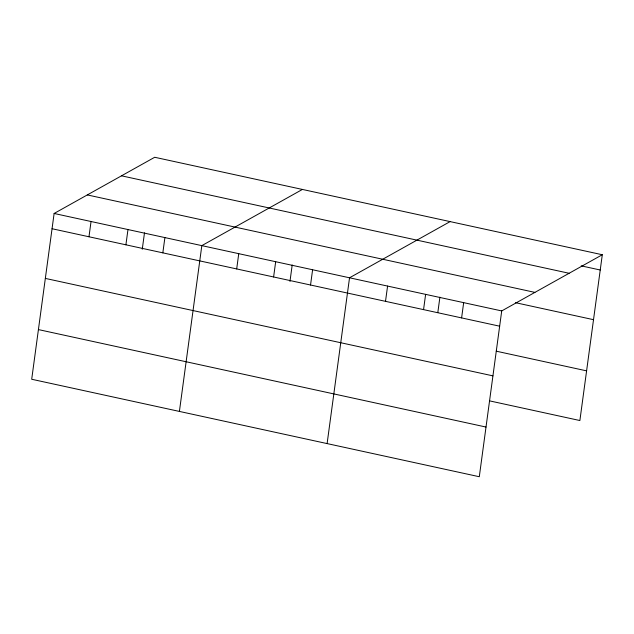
<?xml version="1.0" encoding="UTF-8"?>
<svg xmlns="http://www.w3.org/2000/svg" width="634" height="634" viewBox="0 0 634 634"><rect width="100%" height="100%" fill="white"/><g stroke="black" fill="none" stroke-linecap="round" stroke-linejoin="round"><path stroke-width="0.95" d="M602.3 254.741L154.704 157.272L54.12 213.468L31.7 379.259L479.296 476.728L501.716 310.929L602.3 254.741L579.88 420.532L489.527 400.862M88.982 236.767L91.042 221.504M125.904 244.811L127.973 229.548M142.262 249.257L144.489 232.837M162.835 252.855L164.895 237.584M179.406 411.426L201.826 245.627L302.41 189.439M236.688 268.935L238.749 253.671M273.611 276.971L275.679 261.707M289.976 281.417L292.195 265.004M310.541 285.015L312.602 269.751M327.112 443.586L349.532 277.787L450.116 221.599M385.512 301.34L387.58 286.077M423.56 309.622L425.62 294.358M437.809 312.617L439.901 297.164M461.607 317.911L463.668 302.64M581.212 265.86L600.24 270.005M121.506 175.816L569.11 273.278M87.31 194.923L534.906 292.385M515.529 302.695L593.519 319.679M54.12 213.468L501.716 310.929M52.051 228.731L499.655 326.193M496.24 351.181L586.601 370.858M45.339 278.405L492.935 375.867M38.412 329.585L486.016 427.047"/></g></svg>
